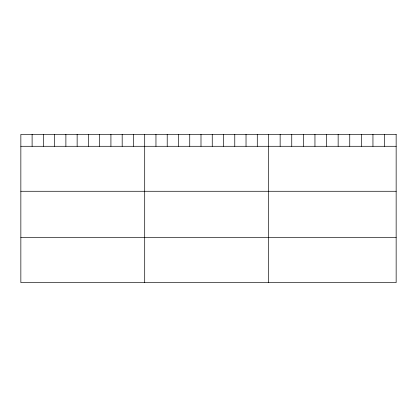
<?xml version="1.0" encoding="UTF-8"?>
<svg xmlns="http://www.w3.org/2000/svg" width="417" height="417" viewBox="0 0 417 417"><rect width="100%" height="100%" fill="white"/><g stroke="black" fill="none" stroke-linecap="round" stroke-linejoin="round"><path stroke-width="0.63" d="M20.85 146.289L396.15 146.289M20.85 191.273L396.15 191.273M20.85 237.627L396.15 237.627M384.552 134.389L384.552 146.289M372.949 134.389L372.949 146.289M361.351 134.389L361.351 146.289M349.748 134.389L349.748 146.289M338.151 134.389L338.151 146.289M326.547 134.389L326.547 146.289M314.95 134.389L314.95 146.289M303.347 134.389L303.347 146.289M291.749 134.389L291.749 146.289M280.146 134.389L280.146 146.289M268.548 134.389L268.548 282.611M257.289 134.389L257.289 146.289M246.03 134.389L246.03 146.289M234.771 134.389L234.771 146.289M223.512 134.389L223.512 146.289M212.253 134.389L212.253 146.289M200.994 134.389L200.994 146.289M189.735 134.389L189.735 146.289M178.476 134.389L178.476 146.289M167.217 134.389L167.217 146.289M155.958 134.389L155.958 146.289M144.699 134.389L144.699 282.611M133.44 134.389L133.44 146.289M122.181 134.389L122.181 146.289M110.922 134.389L110.922 146.289M99.663 134.389L99.663 146.289M88.404 134.389L88.404 146.289M77.145 134.389L77.145 146.289M65.886 134.389L65.886 146.289M54.627 134.389L54.627 146.289M43.368 134.389L43.368 146.289M32.109 134.389L32.109 146.289M396.15 134.389L20.85 134.389L20.85 282.611L396.15 282.611L396.15 134.389"/></g></svg>
